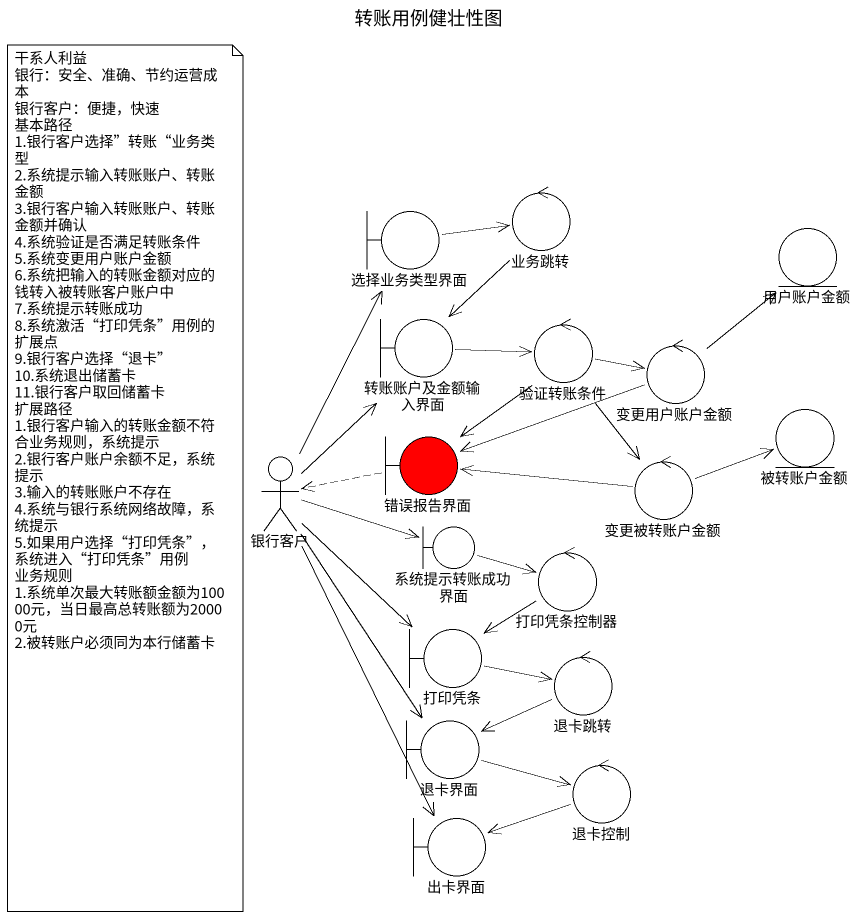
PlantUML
@startuml
title 转账用例健壮性图
boundary 选择业务类型界面
control 业务跳转
entity 用户账户金额
boundary 转账账户及金额输入界面
control 验证转账条件
control 变更用户账户金额
entity 被转账户金额
actor 银行客户
boundary 错误报告界面 #FF0000
control 变更被转账户金额
boundary 系统提示转账成功界面
control 打印凭条控制器
boundary 打印凭条
control 退卡跳转
boundary 退卡界面
control 退卡控制
boundary 出卡界面
选择业务类型界面 -right-> 业务跳转
业务跳转 --> 转账账户及金额输入界面
转账账户及金额输入界面 -right-> 验证转账条件
验证转账条件 -right-> 变更用户账户金额
验证转账条件 --> 错误报告界面
验证转账条件 --> 变更被转账户金额
变更用户账户金额 -up-> 用户账户金额
变更用户账户金额 -left-> 错误报告界面
银行客户 -up-> 选择业务类型界面
银行客户 -up-> 转账账户及金额输入界面
银行客户 -right-> 系统提示转账成功界面
银行客户 --> 打印凭条
银行客户 --> 退卡界面
银行客户 --> 出卡界面
错误报告界面 .left.> 银行客户
变更被转账户金额 -right-> 被转账户金额
变更被转账户金额 -left-> 错误报告界面
系统提示转账成功界面 -right-> 打印凭条控制器
打印凭条控制器 --> 打印凭条
打印凭条 -right-> 退卡跳转
退卡跳转 -left-> 退卡界面
退卡界面 -right-> 退卡控制
退卡控制 -left-> 出卡界面
note as N1
  干系人利益
  银行：安全、准确、节约运营成本
  银行客户：便捷，快速
  基本路径
  1.银行客户选择”转账“业务类型
  2.系统提示输入转账账户、转账金额
  3.银行客户输入转账账户、转账金额并确认
  4.系统验证是否满足转账条件
  5.系统变更用户账户金额
  6.系统把输入的转账金额对应的钱转入被转账客户账户中
  7.系统提示转账成功
  8.系统激活“打印凭条”用例的扩展点
  9.银行客户选择“退卡”
  10.系统退出储蓄卡
  11.银行客户取回储蓄卡
  扩展路径
  1.银行客户输入的转账金额不符合业务规则，系统提示
  2.银行客户账户余额不足，系统提示
  3.输入的转账账户不存在
  4.系统与银行系统网络故障，系统提示
  5.如果用户选择“打印凭条”，系统进入“打印凭条”用例
  业务规则
  1.系统单次最大转账额金额为10000元，当日最高总转账额为20000元
  2.被转账户必须同为本行储蓄卡
end note
@enduml
